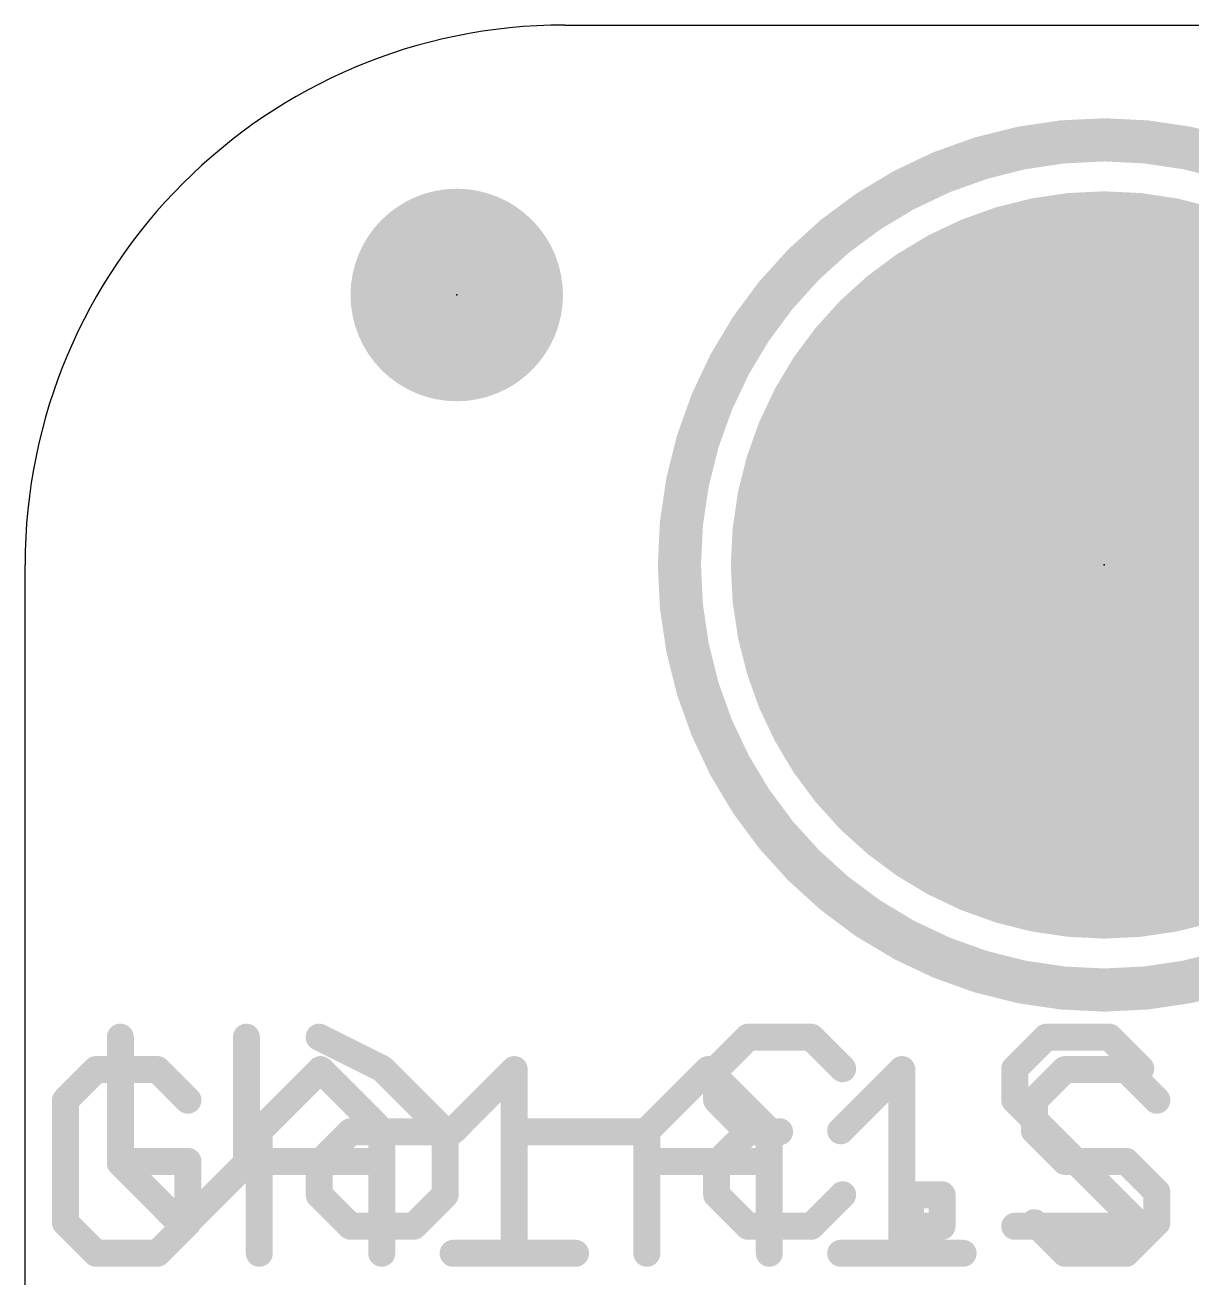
# Model space of a CAD drawing. Extents: x 0 to 10.2, y 0 to 12.7.
# Drawn here: x 0 to 5.49, y 6.81 to 12.7 of the extents above; entities that cross this region are included whole.
import ezdxf

# ---------------------------------------------------------------- set-up
doc = ezdxf.new("R2010")
doc.units = 0
for name, color, linetype in [('1', 12, 'CONTINUOUS'), ('17', 110, 'CONTINUOUS'), ('20', 53, 'CONTINUOUS'), ('21', 53, 'CONTINUOUS'), ('22', 40, 'CONTINUOUS'), ('23', 53, 'CONTINUOUS')]:
    doc.layers.add(name, color=color, linetype=linetype)

# ---------------------------------------------------------------- blocks, each defined once
blk = doc.blocks.new('PIE')
at = {"const_width": 0.5}
blk.add_lwpolyline([(0, -0.25, 1), (0, 0.25, 1), (0, -0.25)], format="xyb", dxfattribs=at)
blk = doc.blocks.new('ROUNDP')
at = {"const_width": 0.5}
blk.add_lwpolyline([(0, -0.25, 1), (0, 0.25, 1), (0, -0.25)], format="xyb", dxfattribs=at)

msp = doc.modelspace()

# ---------------------------------------------------------------- linework, layer by layer
at = {"layer": '20'}
for p, q in [((2.54, 12.7), (7.62, 12.7)), ((0, 2.54), (0, 10.16))]:
    msp.add_line(p, q, dxfattribs=at)
msp.add_arc((2.54, 10.16), 2.54, 90, 180, dxfattribs=at)
at = {"layer": '21'}
for points, const_width in [([(5.08, 8.16, 1), (5.08, 12.16, 1), (5.08, 8.16)], 0.2032), ([(0.3346, 7.8176, 1), (0.3346, 7.7541)], 0.0635), ([(0.357, 7.7634, 1), (0.3121, 7.8083)], 0.0635), ([(0.6451, 7.8083, 1), (0.6002, 7.7634)], 0.0635), ([(0.6227, 7.7541, 1), (0.6227, 7.8176)], 0.0635), ([(1.4132, 7.8083, 1), (1.3683, 7.7634)], 0.0635), ([(1.4132, 7.7634, 1), (1.3683, 7.8083)], 0.0635), ([(2.3346, 7.7858, 1), (2.2711, 7.7858)], 0.0635), ([(2.3253, 7.7634, 1), (2.2804, 7.8083)], 0.0635), ([(3.2375, 7.8083, 1), (3.1926, 7.7634)], 0.0635), ([(3.2375, 7.7634, 1), (3.1926, 7.8083)], 0.0635), ([(4.1589, 7.7858, 1), (4.0954, 7.7858)], 0.0635), ([(4.1496, 7.7634, 1), (4.1047, 7.8083)], 0.0635), ([(4.8952, 7.8176, 1), (4.8952, 7.7541)], 0.0635), ([(4.9177, 7.7634, 1), (4.8728, 7.8083)], 0.0635), ([(5.2058, 7.8083, 1), (5.1609, 7.7634)], 0.0635), ([(5.1833, 7.7541, 1), (5.1833, 7.8176)], 0.0635), ([(0.2223, 7.6418, 1), (0.1588, 7.6418)], 0.0635), ([(0.168, 7.6642, 1), (0.213, 7.6193)], 0.0635), ([(0.7443, 7.6193, 1), (0.7892, 7.6642)], 0.0635), ([(4.7829, 7.6418, 1), (4.7194, 7.6418)], 0.0635), ([(4.7287, 7.6642, 1), (4.7736, 7.6193)], 0.0635), ([(5.3049, 7.6193, 1), (5.3498, 7.6642)], 0.0635), ([(1.1344, 7.4977, 1), (1.0709, 7.4977)], 0.0635), ([(1.0802, 7.5202, 1), (1.1251, 7.4753)], 0.0635), ([(1.7106, 7.4977, 1), (1.6471, 7.4977)], 0.0635), ([(1.6564, 7.4753, 1), (1.7013, 7.5202)], 0.0635), ([(1.9923, 7.5202, 1), (2.0372, 7.4753)], 0.0635), ([(2.9586, 7.4977, 1), (2.8951, 7.4977)], 0.0635), ([(2.9044, 7.5202, 1), (2.9493, 7.4753)], 0.0635), ([(3.5349, 7.4977, 1), (3.4714, 7.4977)], 0.0635), ([(3.4807, 7.4753, 1), (3.5256, 7.5202)], 0.0635), ([(3.8166, 7.5202, 1), (3.8615, 7.4753)], 0.0635), ([(4.7736, 7.5202, 1), (4.7287, 7.4753)], 0.0635), ([(4.7194, 7.4977, 1), (4.7829, 7.4977)], 0.0635), ([(0.4786, 7.3854, 1), (0.4786, 7.3219)], 0.0635), ([(0.7985, 7.3537, 1), (0.735, 7.3537)], 0.0635), ([(0.7667, 7.3219, 1), (0.7667, 7.3854)], 0.0635), ([(1.1026, 7.3854, 1), (1.1026, 7.3219)], 0.0635), ([(1.6789, 7.3219, 1), (1.6789, 7.3854)], 0.0635), ([(2.9269, 7.3854, 1), (2.9269, 7.3219)], 0.0635), ([(3.5031, 7.3219, 1), (3.5031, 7.3854)], 0.0635), ([(4.8952, 7.3854, 1), (4.8952, 7.3219)], 0.0635), ([(4.8728, 7.3312, 1), (4.9177, 7.3761)], 0.0635), ([(5.2058, 7.3761, 1), (5.1609, 7.3312)], 0.0635), ([(5.1833, 7.3219, 1), (5.1833, 7.3854)], 0.0635), ([(5.3591, 7.2096, 1), (5.2956, 7.2096)], 0.0635), ([(5.3049, 7.1872, 1), (5.3498, 7.2321)], 0.0635), ([(0.213, 7.088, 1), (0.168, 7.0431)], 0.0635), ([(0.1588, 7.0656, 1), (0.2223, 7.0656)], 0.0635), ([(0.735, 7.0656, 1), (0.7985, 7.0656)], 0.0635), ([(0.7892, 7.0431, 1), (0.7443, 7.088)], 0.0635), ([(4.7736, 7.088, 1), (4.7287, 7.0431)], 0.0635), ([(5.2956, 7.0656, 1), (5.3591, 7.0656)], 0.0635), ([(5.3498, 7.0431, 1), (5.3049, 7.088)], 0.0635), ([(0.3346, 6.9532, 1), (0.3346, 6.8898)], 0.0635), ([(0.3121, 6.899, 1), (0.357, 6.944)], 0.0635), ([(0.6002, 6.944, 1), (0.6451, 6.899)], 0.0635), ([(0.6227, 6.8898, 1), (0.6227, 6.9532)], 0.0635), ([(2.0148, 6.9532, 1), (2.0148, 6.8898)], 0.0635), ([(2.591, 6.8898, 1), (2.591, 6.9532)], 0.0635), ([(3.839, 6.9532, 1), (3.839, 6.8898)], 0.0635), ([(4.4153, 6.8898, 1), (4.4153, 6.9532)], 0.0635), ([(4.8952, 6.9532, 1), (4.8952, 6.8898)], 0.0635), ([(4.8728, 6.899, 1), (4.9177, 6.944)], 0.0635), ([(5.1609, 6.944, 1), (5.2058, 6.899)], 0.0635), ([(5.1833, 6.8898, 1), (5.1833, 6.9532)], 0.0635), ([(1.0709, 6.9215, 1), (1.1344, 6.9215)], 0.0635), ([(1.6471, 6.9215, 1), (1.7106, 6.9215)], 0.0635), ([(2.2711, 6.9215, 1), (2.3346, 6.9215)], 0.0635), ([(2.8951, 6.9215, 1), (2.9586, 6.9215)], 0.0635), ([(3.4714, 6.9215, 1), (3.5349, 6.9215)], 0.0635), ([(4.0954, 6.9215, 1), (4.1589, 6.9215)], 0.0635)]:
    msp.add_lwpolyline(points, format="xyb", dxfattribs=dict(at, const_width=const_width))
at = {"layer": '21', "const_width": 0.127}
for points in [[(0.3346, 7.7858), (0.1905, 7.6418)], [(0.6227, 7.7858), (0.3346, 7.7858)], [(0.7667, 7.6418), (0.6227, 7.7858)], [(1.1026, 7.4977), (1.3907, 7.7858)], [(1.3907, 7.7858), (1.6789, 7.4977)], [(2.0148, 7.4977), (2.3029, 7.7858)], [(2.3029, 7.7858), (2.3029, 6.9215)], [(2.9269, 7.4977), (3.215, 7.7858)], [(3.215, 7.7858), (3.5031, 7.4977)], [(3.839, 7.4977), (4.1271, 7.7858)], [(4.1271, 7.7858), (4.1271, 6.9215)], [(4.8952, 7.7858), (4.7512, 7.6418)], [(5.1833, 7.7858), (4.8952, 7.7858)], [(5.3274, 7.6418), (5.1833, 7.7858)], [(0.1905, 7.6418), (0.1905, 7.0656)], [(4.7512, 7.6418), (4.7512, 7.4977)], [(1.1026, 6.9215), (1.1026, 7.4977)], [(1.6789, 7.4977), (1.6789, 6.9215)], [(2.9269, 6.9215), (2.9269, 7.4977)], [(3.5031, 7.4977), (3.5031, 6.9215)], [(4.7512, 7.4977), (4.8952, 7.3537)], [(0.7667, 7.3537), (0.4786, 7.3537)], [(0.7667, 7.0656), (0.7667, 7.3537)], [(1.1026, 7.3537), (1.6789, 7.3537)], [(2.9269, 7.3537), (3.5031, 7.3537)], [(4.8952, 7.3537), (5.1833, 7.3537)], [(5.1833, 7.3537), (5.3274, 7.2096)], [(5.3274, 7.2096), (5.3274, 7.0656)], [(0.1905, 7.0656), (0.3346, 6.9215)], [(0.6227, 6.9215), (0.7667, 7.0656)], [(4.8952, 6.9215), (4.7512, 7.0656)], [(5.3274, 7.0656), (5.1833, 6.9215)], [(0.3346, 6.9215), (0.6227, 6.9215)], [(2.0148, 6.9215), (2.591, 6.9215)], [(3.839, 6.9215), (4.4153, 6.9215)], [(5.1833, 6.9215), (4.8952, 6.9215)]]:
    msp.add_lwpolyline(points, dxfattribs=at)
at = {"layer": '22', "const_width": 0.0635}
for points in [[(0.4804, 7.9383, 1), (0.4169, 7.9383)], [(1.0736, 7.9383, 1), (1.0101, 7.9383)], [(1.3984, 7.9667, 1), (1.37, 7.9099)], [(3.4035, 7.97, 1), (3.4035, 7.9065)], [(3.426, 7.9158, 1), (3.3811, 7.9607)], [(3.7225, 7.9607, 1), (3.6776, 7.9158)], [(3.7001, 7.9065, 1), (3.7001, 7.97)], [(4.8068, 7.97, 1), (4.8068, 7.9065)], [(4.8292, 7.9158, 1), (4.7843, 7.9607)], [(5.1258, 7.9607, 1), (5.0809, 7.9158)], [(5.1034, 7.9065, 1), (5.1034, 7.97)], [(1.7032, 7.8124, 1), (1.6583, 7.7675)], [(1.6666, 7.7616, 1), (1.695, 7.8184)], [(3.287, 7.79, 1), (3.2235, 7.79)], [(3.2328, 7.8124, 1), (3.2777, 7.7675)], [(3.8259, 7.7675, 1), (3.8708, 7.8124)], [(4.6902, 7.79, 1), (4.6267, 7.79)], [(4.636, 7.8124, 1), (4.6809, 7.7675)], [(5.2292, 7.7675, 1), (5.2741, 7.8124)], [(3.2777, 7.6641, 1), (3.2328, 7.6192)], [(3.2235, 7.6417, 1), (3.287, 7.6417)], [(4.6267, 7.6417, 1), (4.6902, 7.6417)], [(4.6809, 7.6641, 1), (4.636, 7.6192)], [(1.5325, 7.5251, 1), (1.5325, 7.4616)], [(1.5549, 7.4709, 1), (1.51, 7.5158)], [(2.0091, 7.4934, 1), (1.9456, 7.4934)], [(1.9549, 7.4709, 1), (1.9998, 7.5158)], [(1.9774, 7.4616, 1), (1.9774, 7.5251)], [(2.3197, 7.5251, 1), (2.3197, 7.4616)], [(2.9129, 7.4616, 1), (2.9129, 7.5251)], [(3.4035, 7.5251, 1), (3.4035, 7.4616)], [(3.426, 7.4709, 1), (3.3811, 7.5158)], [(3.3811, 7.4709, 1), (3.426, 7.5158)], [(3.5518, 7.4616, 1), (3.5518, 7.5251)], [(0.4169, 7.3451, 1), (0.4804, 7.3451)], [(0.4711, 7.3675, 1), (0.4262, 7.3226)], [(1.0101, 7.3451, 1), (1.0736, 7.3451)], [(1.0643, 7.3226, 1), (1.0194, 7.3675)], [(1.4159, 7.3451, 1), (1.3524, 7.3451)], [(1.3617, 7.3675, 1), (1.4066, 7.3226)], [(3.287, 7.3451, 1), (3.2235, 7.3451)], [(3.2328, 7.3675, 1), (3.2777, 7.3226)], [(1.4066, 7.2192, 1), (1.3617, 7.1743)], [(1.9998, 7.1743, 1), (1.9549, 7.2192)], [(3.2777, 7.2192, 1), (3.2328, 7.1743)], [(3.8708, 7.1743, 1), (3.8259, 7.2192)], [(4.1996, 7.1968, 1), (4.1361, 7.1968)], [(4.1679, 7.2285, 1), (4.1679, 7.165)], [(4.3479, 7.1968, 1), (4.2844, 7.1968)], [(4.3161, 7.165, 1), (4.3161, 7.2285)], [(1.3524, 7.1968, 1), (1.4159, 7.1968)], [(1.9456, 7.1968, 1), (2.0091, 7.1968)], [(3.2235, 7.1968, 1), (3.287, 7.1968)], [(0.7228, 7.071, 1), (0.7677, 7.026)], [(0.7228, 7.026, 1), (0.7677, 7.071)], [(1.5325, 7.0803, 1), (1.5325, 7.0168)], [(1.51, 7.026, 1), (1.5549, 7.071)], [(1.8066, 7.071, 1), (1.8515, 7.026)], [(1.8291, 7.0168, 1), (1.8291, 7.0803)], [(3.4035, 7.0803, 1), (3.4035, 7.0168)], [(3.3811, 7.026, 1), (3.426, 7.071)], [(3.6776, 7.071, 1), (3.7225, 7.026)], [(3.7001, 7.0168, 1), (3.7001, 7.0803)], [(4.1361, 7.0485, 1), (4.1996, 7.0485)], [(4.1679, 7.0803, 1), (4.1679, 7.0168)], [(4.2844, 7.0485, 1), (4.3479, 7.0485)], [(4.3161, 7.0168, 1), (4.3161, 7.0803)], [(4.6585, 7.0803, 1), (4.6585, 7.0168)], [(5.2292, 7.026, 1), (5.2741, 7.071)], [(5.2517, 7.0168, 1), (5.2517, 7.0803)]]:
    msp.add_lwpolyline(points, format="xyb", dxfattribs=at)
at = {"layer": '22', "const_width": 0.127}
for points in [[(0.4487, 7.3451), (0.4487, 7.9383)], [(1.0418, 7.9383), (1.0418, 7.3451)], [(1.3842, 7.9383), (1.6808, 7.79)], [(3.4035, 7.9383), (3.2552, 7.79)], [(3.7001, 7.9383), (3.4035, 7.9383)], [(3.8484, 7.79), (3.7001, 7.9383)], [(4.6585, 7.79), (4.8068, 7.9383)], [(4.8068, 7.9383), (5.1034, 7.9383)], [(5.1034, 7.9383), (5.2517, 7.79)], [(1.6808, 7.79), (1.9774, 7.4934)], [(3.2552, 7.79), (3.2552, 7.6417)], [(4.6585, 7.6417), (4.6585, 7.79)], [(3.2552, 7.6417), (3.4035, 7.4934)], [(5.2517, 7.0485), (4.6585, 7.6417)], [(1.3842, 7.3451), (1.5325, 7.4934)], [(1.5325, 7.4934), (1.9774, 7.4934)], [(1.9774, 7.4934), (1.9774, 7.1968)], [(2.9129, 7.4934), (2.3197, 7.4934)], [(3.4035, 7.4934), (3.2552, 7.3451)], [(3.4035, 7.4934), (3.5518, 7.4934)], [(0.7452, 7.0485), (0.4487, 7.3451)], [(1.0418, 7.3451), (0.7452, 7.0485)], [(1.3842, 7.1968), (1.3842, 7.3451)], [(3.2552, 7.3451), (3.2552, 7.1968)], [(1.5325, 7.0485), (1.3842, 7.1968)], [(1.9774, 7.1968), (1.8291, 7.0485)], [(3.2552, 7.1968), (3.4035, 7.0485)], [(3.7001, 7.0485), (3.8484, 7.1968)], [(4.3161, 7.1968), (4.1679, 7.1968)], [(4.1679, 7.1968), (4.1679, 7.0485)], [(4.3161, 7.0485), (4.3161, 7.1968)], [(1.8291, 7.0485), (1.5325, 7.0485)], [(3.4035, 7.0485), (3.7001, 7.0485)], [(4.1679, 7.0485), (4.3161, 7.0485)], [(4.6585, 7.0485), (5.2517, 7.0485)]]:
    msp.add_lwpolyline(points, dxfattribs=at)
at = {"layer": '23'}
for p in [(2.032, 11.43), (5.08, 10.16)]:
    msp.add_point(p, dxfattribs=at)

# ---------------------------------------------------------------- block references
at = {"layer": '1'}
msp.add_blockref('PIE', (2.032, 11.43), dxfattribs=at)
at = {"layer": '17', "xscale": 3.516, "yscale": 3.516}
msp.add_blockref('ROUNDP', (5.08, 10.16), dxfattribs=at)
msp.add_blockref('ROUNDP', (5.08, 10.16), dxfattribs=at)

doc.saveas('drawing.dxf')
